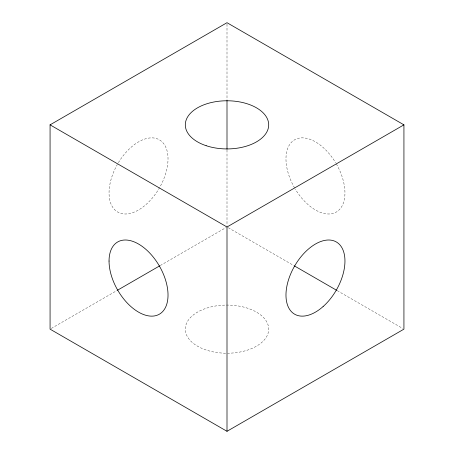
<?xml version="1.0" encoding="UTF-8"?>
<svg xmlns="http://www.w3.org/2000/svg" width="454" height="454" viewBox="0 0 454 454"><rect width="100%" height="100%" fill="white"/><g stroke="black" fill="none" stroke-linecap="round" stroke-linejoin="round"><path stroke-width="0.34" stroke-dasharray="2.27 1.7" d="M51.296 328.446L116.803 290.622M160.268 265.528L225.774 227.709M228.226 227.709L293.732 265.528M337.197 290.622L402.704 328.446M227 24.113L227 99.755M227 149.945L227 225.587M118.375 162.719A41.7 24.079 -60 0 1 167.14 151.137A41.7 24.079 -60 0 1 130.905 213.221A41.7 24.079 -60 0 1 117.348 164.473M225.644 353.218A41.7 24.079 0 0 1 191.23 316.773A41.7 24.079 0 0 1 263.116 317.113A41.7 24.079 0 0 1 227.675 353.223M336.318 163.888A41.7 24.079 60 0 1 336.652 211.842A41.7 24.079 60 0 1 295.304 189.131M294.612 187.962A41.7 24.079 60 0 1 294.277 140.008A41.7 24.079 60 0 1 335.625 162.719"/><path stroke-width="0.68" d="M50.071 124.85L227 22.7L403.929 124.85L403.929 329.15L227 431.3L50.071 329.15L50.071 124.85L227 227L403.929 124.85M117.416 290.271L159.655 265.879M294.345 265.879L336.584 290.271M227 100.465L227 149.241M227 227L227 431.3M323.095 306.558A41.7 24.079 -60 0 0 336.318 241.959A41.7 24.079 -60 0 0 286.979 285.708A41.7 24.079 -60 0 0 323.095 306.558M206.15 145.7A41.7 24.079 0 0 0 268.7 124.85A41.7 24.079 0 0 0 206.15 104A41.7 24.079 0 0 0 206.15 145.7M109.045 261.05A41.7 24.079 60 0 0 153.282 316.075A41.7 24.079 60 0 0 153.282 257.1A41.7 24.079 60 0 0 109.045 261.05"/></g></svg>
